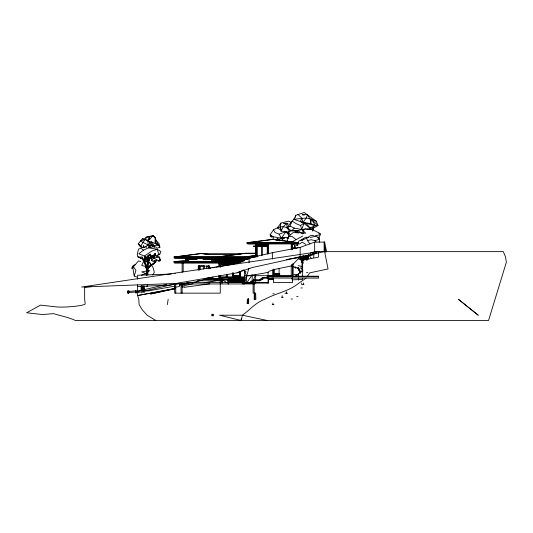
<?xml version="1.0" encoding="UTF-8"?>
<svg xmlns="http://www.w3.org/2000/svg" width="533" height="533" viewBox="0 0 533 533"><rect width="100%" height="100%" fill="white"/><g stroke="black" fill="none" stroke-linecap="round" stroke-linejoin="round"><path stroke-width="0.8" d="M267.246 320.506L242.435 315.21L219.569 315.21L241.143 320.506L241.143 318.914M249.078 262.762L249.078 257.999L272.356 252.702L300.159 247.405L314.657 242.109L324.624 242.109L326.629 251.942M268.525 275.681L268.525 283.096L244.634 283.096L246.632 276.174C253.708 274.408 260.943 274.142 268.052 272.23L269.365 271.17L275.488 269.232L291.384 265.927L300.159 256.939L300.159 247.405M324.35 251.643L324.35 242.109M141.138 290.432L141.158 285.755M147.448 286.274L147.794 286.201L146.222 286.254L147.448 286.274L147.454 284.622M228.737 280.844L228.73 282.39L245.053 282.337M302.344 270.224L302.418 262.329M145.056 256.626L144.696 262.269L144.843 256.606M302.438 259.964L302.471 256.806M143.49 289.899L143.537 285.974M301.758 282.976L301.738 284.569L303.97 284.569M301.918 271.803L302.164 256.806M147.821 274.948L147.894 270.491A105.781 30.454 89.9 0 1 148.594 255.727M143.277 289.899L143.357 285.968M211.828 314.17L211.788 315.749L213.493 315.749L213.433 314.17M254.308 293.003L254.168 299.319L255.873 299.319L255.627 292.99M147.534 274.921L147.648 270.411A106.127 30.641 89.7 0 1 148.54 254.781M248.698 299.353L248.598 303.304L247.119 303.304M144.976 256.613L144.936 262.216M248.538 303.304L248.671 298.56M144.696 262.269L144.916 256.613M146.522 275.661L146.775 270.404M247.765 303.304L248.012 298.56M149.606 255.3L150.306 254.061L147.268 257.226L144.256 259.011L140.719 258.272L140.819 256.826M313.69 257.492L313.904 254.521L313.124 253.328M319.28 242.189L319.494 239.224L317.941 236.832M247.152 303.304L247.412 299.353M155.416 253.468L154.73 254.954C147.534 255.587 141.958 281.031 150.746 255.074L150.239 256.546M155.25 253.275L154.543 254.727C150.652 256.28 147.861 259.438 147.481 263.728C148.707 263.269 146.915 258.638 145.669 257.612M304.283 215.052L302.151 214.746L307.381 214.559L310.153 219.163L310.792 223.567L302.911 222.481L293.823 219.263L306.342 217.97L311.379 219.143L310.792 223.567L315.549 225.706L317.974 225.539L316.249 221.262L304.243 212.494L295.762 215.325C294.249 220.289 289.452 223.107 287.307 227.658L290.438 230.276C297.661 232.794 304.15 226.945 311.419 229.43L302.871 222.328M167.422 304.616L168.155 299.319M307.901 255.32L306.908 259.997L305.182 256.326M226.625 275.881L226.432 277.267L226.838 275.954M307.388 259.225L308.081 255.387M307.827 259.225L308.527 255.387M312.811 230.356L313.397 227.198M312.624 230.989L313.357 227.098M226.658 275.914L226.432 277.267L226.811 275.914M288.739 232.062L281.044 231.155L280.191 226.831L280.924 223.074L288.506 221.168L291.538 222.468M307.548 259.511L308.534 254.747M312.485 230.209L312.978 227.877M312.271 230.829L312.938 227.764M308.101 255.32L307.248 259.997L305.762 256.779M295.289 217.364L295.762 215.325M307.967 256.2L306.861 259.997L305.282 256.326M241.143 320.506L242.435 315.21C249.944 309.806 255.78 302.418 264.808 299.319C275.721 293.257 288.673 291.444 298.473 283.429L306.075 278.126M307.448 259.191L308.234 255.987M307.901 259.191L308.88 255.187M291.384 265.927L291.764 264.381M308.207 255.4L307.248 259.258L305.682 256.326M287.227 241.229L288.473 236.399L293.55 232.248L305.715 233.214L301.698 229.483L300.605 225.499L296.395 223.807L292.177 221.142L289.939 226.112L287.307 227.658L288.719 228.224M308.034 256.273L307.248 259.258L305.596 255.827M307.148 259.551L307.967 256.48M255.66 283.096L255.66 274.728L252.189 283.096L252.189 274.728L246.632 283.096L246.632 276.174L248.858 268.319M308.54 254.674L307.248 259.258L305.855 256.233M134.223 276.027L135.942 270.338L133.67 267.106L132.79 267.533L134.223 276.027L136.814 277.047M307.381 214.559L306.342 217.97L302.911 222.481L301.851 218.157L297.934 214.399M147.868 263.842L151.119 255.227L150.619 256.693M157.175 248.165L159.92 247.239L158.274 245.073L155.13 242.422L155.896 240.023L155.123 237.451L153.537 235.813L150.553 236.372M318.914 238.591L320.193 234.68L320.053 233.447L311.598 229.283L306.062 223.54L302.164 222.354M148.707 255.84L148.301 257.332L148.98 255.327M148.447 255.78L148.034 257.279L148.101 255.64M148.307 257.232L147.974 257.239L148.72 255.26M153.537 235.813L149.38 236.346L147.921 240.316L154.57 246.919M289.939 226.112L294.276 228.084L301.698 229.483L304.136 222.954L300.286 221.535L301.851 218.157M153.677 261.83L151.785 260.55L153.697 258.045L154.77 255.52L156.835 256.04M155.25 253.735L154.663 254.994L150.013 258.272L149.78 257.992L154.477 254.761L155.196 253.288M158.361 254.414L157.355 255.42L159.74 254.441L160.893 251.536L157.135 249.204L148.5 247.825L143.517 250.15L138.8 253.788L147.268 257.226M281.044 231.155L283.296 226.645L286.807 223.234L288.16 224.04L286.641 223.833M133.403 265.421L131.924 268.239L133.403 265.421L135.362 264.595M152.784 275.028L154.33 272.283L153.131 267.826L150.086 262.702L145.389 261.27L143.117 262.456L141.685 265.454L147.261 266.893M150.013 258.272L149.866 257.852M297.561 245.093L296.968 244.194L299.08 240.929L303.583 239.064L302.051 240.53M271.897 237.205L270.564 236.332L270.131 234.786L273.496 229.816C277.586 227.484 282.51 225.286 287.06 227.838L289.819 231.615M310.059 228.85L310.926 227.611M156.142 260.844L154.477 263.229L150.446 266.134L147.674 269.418L147.055 269.092C148.82 265.454 154.83 263.549 156.056 260.65M270.131 234.786L273.123 236.759L273.163 239.277L279.212 239.564L281.364 238.164L285.954 231.628L288.726 234.94M307.468 276.147L309.8 272.836L328.048 268.952L324.624 251.643L324.624 242.109M303.723 260.204L306.475 256.373M306.268 256.093L302.991 260.644L302.371 260.444L305.249 256.48M156.136 260.717L154.423 263.089L150.313 265.867L147.488 269.225L147.055 269.092M303.11 259.991L305.942 256.093M156.062 260.77L154.303 263.135L150.086 265.96L147.241 269.285M142.304 247.585L140.266 246.766L145.063 239.424L150.473 242.522L151.805 242.069L158.274 245.073L155.896 240.023L159.067 243.748L159.92 247.239M144.856 247.452L145.656 246.439L148.287 245.087L150.473 242.522L149.926 242.588M268.525 278.033L318.534 278.113L318.534 276.207L268.525 276.207M140.266 246.766L138.287 243.821L142.284 238.797L147.921 240.316L149.746 239.304L152.565 236.006L155.123 237.451L155.13 242.422M132.79 267.533L138.527 260.897L140.685 261.496M280.924 223.074L277.313 227.944L281.324 230.216M151.785 260.55L151.259 257.925L154.77 255.52L159.287 257.086L160.593 259.931L159.094 261.563L158.035 260.897M291.964 230.602L294.276 228.084M132.064 267.959L133.656 266.473M282.836 240.943L282.27 239.59L284.769 237.465L288.546 237.785M305.422 228.79L302.784 230.916L303.29 233.614M145.223 237.898L146.855 236.665L149.38 236.346L149.746 239.304M300.605 225.499L304.136 222.954M285.641 232.455L286.094 232.135L284.649 231.535M294.542 276.54L302.917 270.791M319.04 251.643L81.622 287.04L176.19 283.423L186.37 283.423L196.77 281.684L198.109 280.758M150.106 243.081L151.718 241.982L149.293 242.162M288.46 235.419L288.32 231.449L294.363 230.489L296.042 232.281L298.12 230.882L302.757 233.86M144.503 255.993L151.732 251.103L157.135 249.204L158.601 253.495L159.74 254.441M302.537 239.977L306.628 238.204L310.519 235.639L313.824 235.499M141.965 256.919L142.491 259.404M300.759 240.243L305.642 237.178L308.594 237.438M291.658 242.055L302.624 236.099M252.082 282.563L255.107 280.778L259.877 280.778L264.248 278.193L267.346 278.193L268.659 277.42L268.659 276.54L267.066 276.54L268.659 276.807M156.662 247.445L150.959 245L148.947 246.159L149.04 247.672M143.537 239.457L149.38 236.346M143.657 247.505L145.656 246.439L146.815 247.352M271.75 235.719L270.564 236.332L272.09 236.852M149.84 247.465L150.866 246.959L148.947 246.159L148.287 245.087L147.868 241.269M151.259 257.925L153.697 258.045L158.281 260.637L160.593 259.931M249.078 257.999L237.032 263.295L215.852 267.233M176.19 283.423L237.032 272.829L240.043 271.504M241.549 270.844L243.808 269.851M143.857 247.678L143.544 245.726M185.83 259.458L186.363 259.218M185.83 260.184L186.363 259.944M256.42 245.746L266.993 245.513M256.42 245.713L256.926 245.746M309.893 227.891L315.549 225.706L311.379 219.143L316.249 221.262M273.496 229.816L275.028 232.481L279.119 234.174L285.954 231.628M297.814 257.619L303.977 255.547M310.079 253.315L314.657 251.643L503.299 251.643L505.544 256.939L506.35 262.236L488.554 320.506L75.433 320.506L73.561 319.673A160.16 32.979 -4.4 0 0 60.296 315.589L53.5 313.637L42.553 314.55L26.65 312.771L40.535 305.123L56.072 306.868A15.797 1.885 -3.9 0 0 74 306.402A16.15 1.925 -3.9 0 0 85.18 303.783L84.654 299.226L84.654 287.274L91.643 286.634M141.325 275.195L145.802 273.582L149.74 270.531L141.685 271.87L145.802 273.582L146.748 275.501M147.967 266.647L151.479 265.394M316.542 252.722L305.096 256.939L298.7 258.025M237.032 272.829L252.322 267.533L324.184 251.643L324.184 242.109M306.628 238.204L307.474 240.57L311.225 239.73L315.003 240.676L319.494 239.224L316.216 236.152L310.039 237.471M213.14 276.973L209.409 278.126L207.23 278.126M196.77 281.684L208.523 278.126M154.683 262.582L154.15 260.364L154.85 262.542M244.634 283.409L246.619 282.823M298.52 247.499L294.522 248.638L292.417 246.619M145.316 257.732L146.662 259.551L147.041 259.451M314.896 235.926L320.193 234.68M137.627 291.198L166.649 284.442M137.627 292.61L174.711 283.976M300.119 257.759L302.471 263.355L303.27 263.175M173.951 288.719L150.599 294.016L174.951 288.793M148.5 247.825L154.017 246.626L150.959 245L148.287 245.087L140.326 241.029L145.063 239.424L142.284 238.797M193.126 283.763L182.259 286.061L182.259 287.227L184.378 286.834L184.378 287.307L209.869 283.789M273.123 236.759L281.364 238.164L284.769 237.465M144.57 262.263L147.035 271.144L147.608 271.031L145.929 266.593M186.65 283.763L179.474 285.208M174.711 286.141L148.474 290.891L143.051 291.011M174.711 287.394L179.474 286.428L179.474 283.942M286.261 259.584L300.159 256.939M174.111 288.719L137.627 295.542L174.957 288.586M209.336 268.439L210.961 268.139M212.594 267.832L214.219 267.533M149.653 242.229L151.805 242.069L154.137 245.786L158.274 245.073M153.697 258.045L159.287 257.086L159.66 260.397M204.186 282.776L220.136 280.052L228.744 280.065L227.664 283.096L227.664 280.065L228.744 283.096L228.744 279.539M289.832 231.202L288.32 231.449L290.392 235.04M147.888 263.682L147.494 263.742L147.874 263.862M303.717 223.78L305.922 223.46L302.291 222.707M247.812 242.748L272.843 239.457L297.874 242.748M174.711 257.053L201.194 253.568L208.543 254.534M197.616 258.672L174.711 261.69L174.711 262.962L225.566 262.962L225.566 261.69M217.617 257.053L245.64 253.362L255.32 253.362M256.16 255.394L244.58 256.919L244.58 258.199M244.58 257.053L256.16 255.527M296.968 244.194L299.626 243.874L302.218 242.149L305.755 244.374M179.601 283.263L170.787 285.028L137.627 286.527M273.662 279.232L268.372 279.465M310.286 229.403L311.598 229.283L317.974 225.539L311.379 219.143M278.319 239.923L276.021 240.13L278.972 239.164L280.491 240.536M171.266 274.062L137.627 275.241L137.627 279.219M127.68 291.185L128.953 291.411L128.919 290.918M127.953 291.438L128.02 292.244L129.019 292.211L128.3 292.55L136.348 291.977L136.281 291.171L135.255 290.911L128.953 291.411M137.627 291.138L139.952 291.085M301.698 229.483L304.123 229.47M306.555 229.456L311.419 229.43M279.119 234.174L281.364 238.164L284.495 238.144M286.841 238.138L288.406 238.124M288.473 236.399L292.011 236.386L295.875 239.47M228.091 283.942L228.744 283.942M266.993 244.374L256.926 244.161L266.993 244.427M261.676 244.687L266.993 244.687L266.993 246.313M256.926 245.713L266.993 245.693M267.253 246.013L253.481 246.013L253.481 246.546L267.253 246.546M255.32 253.228L245.64 253.228L217.617 256.919L217.617 258.199M205.352 253.981L239.943 253.981M205.352 254.114L239.943 254.114M256.16 256.246L257.812 256.246M257.812 256.386L256.16 256.386L256.153 243.894M255.427 256.919L173.911 256.919L255.427 256.999M251.076 257.899L173.911 257.899M295.342 257.899L297.001 257.979M250.41 258.199L174.711 258.199L174.711 256.919L201.194 253.435L209.342 254.507M185.571 258.492L248.691 258.465M185.571 258.672L248.691 258.725M196.95 259.191L185.571 259.418M203.113 259.191L247.912 259.191M185.571 259.218L196.95 259.218M203.113 259.218L247.912 259.218M188.689 259.944L185.571 260.184L188.689 260.131M211.295 259.917L244.86 259.944L211.295 260.184M214.726 260.877L244.094 260.857M219.469 260.91L224.22 260.644M242.955 260.91L234.247 260.644M219.469 261.403L224.22 261.643M233.98 261.403L224.486 261.643L233.98 261.377M242.955 261.403L234.247 261.643M234.247 261.603L241.369 261.643M223.407 261.903L242.002 261.903M225.153 262.476L240.356 262.436M219.503 263.202L238.171 263.202M219.503 263.242L238.171 263.242M219.469 263.509L226.625 263.495L226.625 264.421L220.529 264.421L220.529 263.495M233.241 263.495L237.838 263.495M226.625 264.688L220.529 264.688L220.529 267.146M226.885 264.688L229.936 264.688M204.985 265.88L200.215 265.88L200.215 269.125M219.469 266.014L221.095 266.014M205.985 266.14L209.669 266.14L209.669 268.525M205.985 266.247L208.216 266.247L208.216 268.705M219.469 266.273L221.095 266.273M306.482 272.643L307.881 272.643M274.542 273.476L279.185 273.476M175.224 273.629L174.884 273.562M279.572 273.949L276.174 274.015M274.542 274.015L279.812 274.015M274.542 274.215L279.812 274.215M276.347 275.155L278.932 275.155M232.821 275.728L239.217 275.728M244.634 275.681L292.444 275.681L292.444 276.261M226.112 275.921L227.591 275.921M232.821 276.114L239.217 276.114L239.217 276.534L232.821 276.534M268.159 276.181L273.789 276.181L273.789 275.681M232.921 276.214L239.11 276.534M226.112 276.727L227.591 276.727M268.525 276.74L318.534 276.74M219.469 277L226.625 277L226.625 274.542M245.16 277L240.396 277L240.396 271.257M220.269 277.267L244.774 277.267M267.2 277.4L262.509 277.4L267.2 277.666M245.213 277.773L220.795 277.773L220.795 277.267M244.634 278.026L228.744 278.026L228.744 278.606L244.634 278.606M262.642 278.259L261.057 278.259L262.642 278.526M206.824 278.539L208.216 278.539M206.824 278.859L228.537 278.859M244.634 278.779L228.744 278.779L228.744 279.365L244.634 279.365M268.672 278.859L273.502 278.859M291.251 278.859L292.577 278.859M205.705 278.886L222.914 278.886L222.914 279.385L203.246 279.385M205.698 279.119L220.269 279.119M261.19 279.119L259.598 279.385L261.19 279.385L261.19 278.526M222.701 279.439L229.303 279.439M220.136 279.539L244.634 279.539M259.731 279.985L253.375 279.985L259.731 280.245M228.744 280.118L244.634 280.118M228.744 280.291L244.634 280.291M197.683 280.764L220.136 280.764M253.508 280.844L251.916 280.844L253.508 281.111M228.744 280.878L244.634 280.878M228.744 281.051L244.634 281.051M228.744 281.631L244.634 281.631M252.049 281.704L250.463 281.97L252.049 281.97L252.049 281.111M228.744 281.81L244.634 281.81M186.363 282.563L268.525 282.563M174.711 283.942L254.701 283.942L254.701 282.563M300.885 287.94L302.291 287.94M143.224 292.257L144.49 292.257M141.125 292.764L142.524 292.764M285.088 293.25L287.64 293.25M272.836 293.776L274.235 293.776M296.648 296.555L298.054 296.555M281.451 297.301L283.156 297.301M291.091 299.006L292.49 299.006M272.216 304.603L273.922 304.603M127.84 290.958L128.919 290.978M276.647 275.108L278.699 275.108M276.774 239.057L278.972 239.164L279.165 240.363M290.438 230.276L292.011 230.363M242.249 283.816L244.634 283.942L244.634 271.277L246.079 271.99M294.363 230.489L298.12 230.882M302.424 222.501L303.803 222.654M318.694 233.281L320.053 233.447M285.122 223.627L283.609 223.42L286.807 223.234L287.06 227.838M143.517 250.15L140.998 248.218L138.487 249.124L137.261 254.428L137.907 256.839L139.873 257.126M247.485 282.79L249.111 283.096M148.034 257.279L148.047 255.607M298.174 265.661L301.991 266.447M293.936 274.275L297.754 275.055M315.549 225.706L302.338 222.414M288.573 232.761L286.234 232.221L285.182 231.429M304.343 259.324L306.735 259.904M300.106 267.939L302.497 268.512M184.798 283.003L186.37 283.423M250.443 282.717L251.776 283.096M292.57 244.241L297.847 245.793M148.287 245.087L150.553 245.88M143.37 245.793L143.89 247.685M296.042 232.281L298.313 233.128M294.736 266.707L297.887 268.272M137.907 256.839L140.719 258.272M227.031 282.717L222.614 280.065L222.614 283.096M150.959 245L154.397 247.059M155.809 320.506L147.155 315.21L142.371 309.913L139.093 304.616L138.807 299.319L137.627 295.642L137.627 284.775M284.928 231.708L286.148 232.468M298.393 258.565L300.166 259.678M292.977 266.427L295.928 268.286M142.398 247.359L138.287 243.821L138.88 244.44M312.811 253.501L313.904 254.521L309.413 255.973L311.485 258.505M286.534 232.215L288.846 234.573M315.003 240.676L316.042 241.942M144.923 262.129L142.724 259.265L141.951 256.866M142.711 259.205C145.895 262.396 145.789 267.106 147.608 271.031M145.682 257.892L147.035 259.698L146.655 259.798L145.322 258.012M300.672 257.532L301.771 259.025L303.024 262.483M300.625 257.292L301.698 258.752L302.984 262.283M142.478 259.344L144.57 262.296L147.035 271.144M307.474 240.57L309.94 244.027M300.059 257.539L302.471 263.355M281.364 238.164L282.27 239.59M149.067 261.89L150.806 265.008M298.134 267.959L300.485 272.356M272.43 278.186L273.209 279.652L272.556 278.119M298.087 267.926L300.519 272.769M222.321 282.49L221.148 280.065L221.148 283.096M298.347 267.693L300.665 272.496M272.61 278.326L273.269 279.698M294.536 245.78L295.502 247.858L294.516 245.786M298.527 267.759L300.612 272.29M245.053 283.096L244.634 282.337M297.914 267.966L300.266 273.096M271.877 278.193L272.543 279.658L271.963 278.193M298.067 267.966L300.339 273.096M277.62 238.764L278.166 240.037M294.289 245.946L295.182 248.065L294.269 245.953M295.562 230.722L296.361 232.641M295.529 230.836L296.328 232.768M277.466 238.871L277.999 240.156L277.44 238.864M244.127 270.031L246.632 276.174M295.295 230.836L296.062 232.768M277.287 238.971L277.8 240.276M295.009 230.296L296.022 232.901M280.191 226.831L281.098 229.536M154.137 245.786L154.55 247.059M154.25 260.39L154.817 262.549M154.19 260.404L154.723 262.582M146.662 259.551L147.474 263.902M142.191 285.755L142.411 290.432M136.528 292.064L136.555 292.797L136.541 292.251M136.428 290.965L136.461 291.698L136.448 291.158M136.275 291.038L136.308 291.864L136.295 291.251M136.368 292.137L136.401 292.963L136.388 292.351M135.762 292.151L135.795 292.977L135.775 292.37M135.668 291.058L135.695 291.884L135.682 291.271M135.502 290.991L135.535 291.731L135.522 291.185M135.602 292.091L135.629 292.824L135.615 292.284M128.686 291.211L128.719 291.951L128.706 291.404M128.786 292.311L128.813 293.043L128.799 292.504M128.626 292.384L128.66 293.21L128.646 292.597M128.533 291.284L128.566 292.111L128.553 291.498M127.927 291.304L127.953 292.131L127.94 291.518M128.02 292.404L128.053 293.23L128.033 292.617M127.86 292.337L127.887 293.077L127.873 292.53M127.76 291.245L127.793 291.977L127.78 291.438M279.212 239.564L279.259 240.963M141.885 285.755L142.058 290.432M144.303 285.968L144.416 289.899M303.543 256.806L303.617 260.75M144.17 288.32L144.203 289.899M303.237 256.806L303.277 260.75M141.452 285.755L141.505 290.432M303.457 282.976L303.47 284.569M141.338 285.755L141.365 290.432M282.15 295.715L282.157 297.301M272.909 303.024L272.916 304.603M254.854 292.997L254.874 299.319M212.487 314.17L212.494 315.749M325.536 247.405L325.536 252.169M318.534 252.016L318.534 257.139L302.637 260.184L302.637 276.081M314.657 242.109L314.657 251.643M302.637 278.126L302.637 279.445L292.444 279.838L292.444 278.126M298.5 273.875L298.5 276.261M298.5 277.846L298.5 280.231M297.954 242.695L297.954 243.594M297.954 256.999L297.954 257.899M293.143 263.928L293.143 276.207M292.577 243.894L292.577 249.564M292.577 263.875L292.577 276.361M292.577 277.693L292.577 282.563L273.502 282.563L273.502 277.973M291.991 243.894L291.991 249.564M291.251 243.894L291.251 249.724M291.251 265.541L291.251 276.361M286.361 291.651L286.361 293.25M279.092 268.379L279.092 275.681M274.322 269.192L274.322 275.681M273.762 275.681L273.762 276.261M273.236 269.885L273.236 275.681L273.216 269.018M273.023 270.031L273.023 275.688M272.356 252.702L272.356 259.058M268.312 243.894L268.312 253.615M268.052 272.23L268.052 283.096M267.839 243.894L267.839 254.208M267.253 243.894L267.253 253.695M267.2 276.807L267.2 278.193M265.96 244.687L265.96 246.313M262.642 277.666L262.642 279.139M262.223 244.687L262.223 246.313M262.036 246.546L262.036 255.28M261.93 246.546L261.93 255.28M259.731 279.385L259.731 280.778M259.364 244.694L259.364 246.279M259.265 243.994L259.265 246.353M257.192 246.546L257.192 256.873M256.926 246.013L256.926 246.546M256.813 243.994L256.813 246.353M256.713 243.894L256.713 256.873M256.133 243.894L256.133 256.873M255.567 243.894L255.567 256.047M254.168 282.83L254.168 293.157L253.108 293.157L253.108 282.697M253.508 280.245L253.508 281.724M253.242 282.563L253.242 283.096M250.59 281.97L250.59 282.563M247.732 242.695L247.732 243.594M244.58 276.181L244.58 282.563M244.367 277.853L244.367 278.606M244.367 280.878L244.367 282.563M243.308 277.853L243.308 278.606M243.308 280.878L243.308 282.563M239.997 271.224L239.997 277M239.73 271.224L239.73 277L233.114 277L233.114 272.876M233.98 260.644L224.486 260.644M232.981 272.896L232.981 277L226.885 277L226.885 274.542M232.848 272.876L232.848 277M230.063 277.853L230.063 278.606M230.063 280.878L230.063 282.563M229.003 277.853L229.003 278.606M229.003 280.878L229.003 282.563M228.744 277.267L228.744 277.853M226.358 262.749L173.911 262.749M226.225 264.135L226.225 265.387M225.959 264.135L225.959 265.387M225.646 261.763L225.646 262.669M220.529 275.361L220.529 277M220.269 262.516L220.269 267.006M220.269 275.681L220.269 279.359M220.269 283.416L220.269 293.157L174.697 293.157L174.697 283.776M220.136 278.886L220.136 283.096M219.336 279.119L205.145 279.439L205.145 278.859M219.203 262.962L219.203 266.94M219.203 275.681L219.23 279.359M218.943 262.962L218.943 266.94M218.943 275.681L218.943 278.859M217.537 256.999L217.537 257.899M208.903 265.347L208.903 268.525M208.876 278.859L208.876 279.439M208.323 265.347L208.323 268.525M206.491 266.14L206.491 268.525M205.698 278.859L205.698 279.439M204.612 268.525L204.612 266.14L198.256 266.14L198.256 270.118M203.353 265.84L203.353 269.132M199.369 265.347L199.369 270.118M198.782 265.347L198.782 270.118M186.363 258.492L185.83 258.725M183.185 262.962L183.185 271.703M182.126 262.436L182.126 272.423M182.126 283.416L182.126 293.157M181.067 283.416L181.067 293.157M175.757 283.889L175.757 293.157M146.928 270.471A106.314 31.56 -88.5 0 1 148.141 255.673M147.228 268.865A105.967 31.061 -88.2 0 1 148.221 255.78M256.926 244.161L256.393 244.374L256.926 244.187M272.843 239.324L247.812 242.615L247.812 243.894L297.874 243.894L297.874 242.615L272.843 239.324M298.667 242.615L247.019 242.695L298.667 242.615M298.667 243.594L247.019 243.674L298.667 243.594M246.353 259.404L207.337 259.404L246.353 259.458M244.094 260.644L214.726 260.644L244.094 260.677M226.358 261.69L173.911 261.763L226.358 261.69M232.981 263.495L226.885 263.495L226.885 264.421L232.981 264.421L232.981 263.495M478.208 315.21L458.447 299.319L478.208 315.21"/></g></svg>
